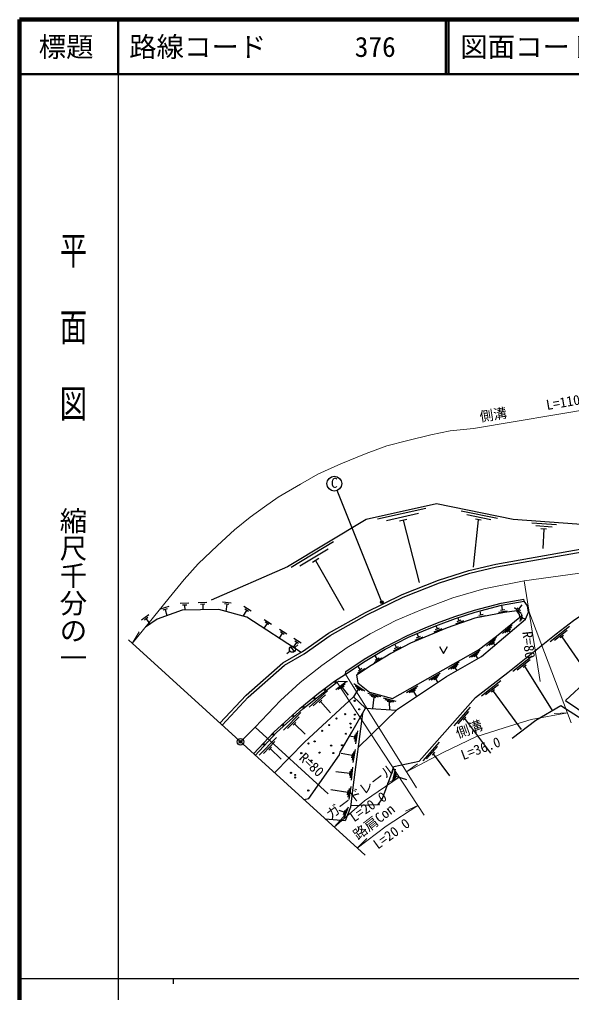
# Model space of a CAD drawing. Units: millimetres at full size, sheet at 1:1000; details may follow other scales. Extents: x 40000 to 680000, y 20000 to 380000.
# Drawn here: x 40000 to 140679, y 202409 to 380000 of the extents above; entities that cross this region are included whole.
import ezdxf
from ezdxf.enums import TextEntityAlignment as Align

# ---------------------------------------------------------------- set-up
doc = ezdxf.new("R2010")
doc.units = ezdxf.units.MM
doc.header["$LTSCALE"] = 1000
doc.header["$PDMODE"] = 32
doc.header["$PDSIZE"] = 500
doc.linetypes.add('CHAIN', pattern=[18.5, 12, -1.5, 3.5, -1.5])
for name, color, linetype, lineweight in [('M-BGD', 7, 'Continuous', 25), ('M-BGD-EXST', 7, 'Continuous', 25), ('M-BMK', 2, 'CHAIN', 13), ('M-BMK-OTRS', 5, 'Continuous', 25), ('M-BMK-SRVR', 3, 'Continuous', 25), ('M-STR-HTXT', 7, 'Continuous', 13), ('M-TTL', 2, 'Continuous', 140), ('M-TTL-BAND', 7, 'Continuous', 25), ('M-TTL-LINE', 7, 'Continuous', 50)]:
    doc.layers.add(name, color=color, linetype=linetype, lineweight=lineweight)
doc.layers.add('M-OTRS', color=6, linetype='Continuous')
doc.layers.add('M-TTL-TXT', color=7, linetype='Continuous')
doc.styles.add('@ＭＳ ゴシック', font='')
doc.styles.add('ＭＳ ゴシック', font='')
doc.styles.get('@ＭＳ ゴシック').set_extended_font_data('@MS Gothic')
doc.styles.get('ＭＳ ゴシック').set_extended_font_data('MS Gothic')

msp = doc.modelspace()

# ---------------------------------------------------------------- hatches: boundary and pattern name
at = {"layer": 'M-BGD-EXST'}
msp.add_hatch(color=256, dxfattribs=at).paths.add_polyline_path([(106291, 273752, -1), (105852, 273513, -1)])

# ---------------------------------------------------------------- linework, layer by layer
at = {"layer": 'M-BGD'}
for p, q in [((114096, 290749), (105315, 288776)), ((112764, 289835), (106910, 288520)), ((127156, 288894), (120545, 290259)), ((125963, 288681), (121556, 289591)), ((110652, 288745), (109286, 288438)), ((109969, 288592), (112869, 277256)), ((123668, 288695), (122770, 280063)), ((124182, 288589), (123154, 288801)), ((137919, 287739), (133430, 288063)), ((137138, 287344), (134146, 287560)), ((136133, 286965), (135086, 287041)), ((135610, 287003), (135425, 283433)), ((97241, 284635), (89539, 279978)), ((96268, 283346), (91133, 280241)), ((94610, 281642), (93412, 280918)), ((94011, 281280), (99130, 272171)), ((74194, 273582), (72595, 273518)), ((78634, 273489), (77044, 273670)), ((132065, 273842), (131998, 274207)), ((67211, 272835), (65680, 272369)), ((66922, 272434), (66157, 272201)), ((66540, 272317), (66883, 271191)), ((70885, 273450), (69286, 273386)), ((70505, 273135), (69705, 273103)), ((70105, 273119), (70142, 272194)), ((73814, 273267), (73015, 273235)), ((73414, 273251), (73454, 272259)), ((78210, 273236), (77415, 273326)), ((77813, 273281), (77662, 271954)), ((81414, 272163), (80738, 271109)), ((82243, 271988), (80896, 272851)), ((81751, 271947), (81077, 272379)), ((124162, 271367), (124013, 272072)), ((127359, 271837), (128944, 272054)), ((127707, 272187), (128500, 272295)), ((128103, 272241), (127987, 273094)), ((130257, 272652), (131522, 271672)), ((130750, 272649), (131383, 272159)), ((131067, 272404), (131679, 273194)), ((63568, 271327), (62280, 270378)), ((63430, 270853), (62786, 270378)), ((63108, 270616), (63803, 269672)), ((85979, 269592), (84632, 270456)), ((85487, 269552), (84814, 269983)), ((119552, 269699), (121043, 270279)), ((119809, 270121), (120555, 270411)), ((120182, 270266), (119959, 270840)), ((123450, 270909), (125015, 271242)), ((123771, 271284), (124554, 271450)), ((131570, 271518), (131259, 270112)), ((131635, 271258), (131428, 270321)), ((131700, 270998), (131597, 270529)), ((131649, 270764), (132234, 270634)), ((85150, 269768), (84588, 268890)), ((88741, 267822), (87394, 268685)), ((88249, 267781), (87575, 268213)), ((115623, 268229), (117106, 268829)), ((115874, 268654), (116616, 268954)), ((116245, 268804), (116018, 269364)), ((129882, 269523), (128091, 267926)), ((129717, 269108), (128522, 268043)), ((129551, 268692), (128954, 268160)), ((129253, 268426), (129492, 268158)), ((140323, 269196), (136768, 266437)), ((139914, 268499), (137544, 266660)), ((87912, 267997), (87338, 267102)), ((91353, 266147), (90006, 267011)), ((90861, 266107), (90188, 266538)), ((112160, 266724), (113641, 267329)), ((112410, 267150), (113150, 267453)), ((112780, 267301), (112521, 267935)), ((126993, 267240), (125198, 265646)), ((126826, 266825), (125630, 265762)), ((126660, 266409), (126062, 265878)), ((139190, 267557), (138637, 267128)), ((138913, 267343), (144073, 259870)), ((89348, 264706), (88770, 264228)), ((89421, 265481), (90122, 264633)), ((90525, 266322), (89940, 265411)), ((90195, 265407), (90773, 265885)), ((108209, 264753), (109609, 265527)), ((108407, 265205), (109107, 265592)), ((108757, 265398), (108443, 265967)), ((124006, 264860), (121989, 263559)), ((126361, 266144), (126683, 265782)), ((104715, 262635), (106078, 263473)), ((105233, 263305), (104830, 263960)), ((104892, 263096), (105574, 263515)), ((123778, 264475), (122433, 263608)), ((123550, 264090), (122878, 263657)), ((123214, 263873), (123563, 263333)), ((133510, 263820), (129989, 261017)), ((133110, 263118), (130763, 261250)), ((101640, 260673), (102972, 261560)), ((102133, 261362), (101705, 262005)), ((101800, 261140), (102466, 261583)), ((120216, 262680), (118196, 261383)), ((119987, 262296), (118641, 261431)), ((119759, 261911), (119086, 261479)), ((119422, 261695), (119769, 261155)), ((132397, 262167), (131849, 261731)), ((132123, 261949), (137167, 253883)), ((97586, 259320), (97829, 258981)), ((99458, 260497), (99538, 260998)), ((116695, 260646), (114647, 259395)), ((116458, 260267), (115093, 259433)), ((116221, 259888), (115539, 259471)), ((115880, 259679), (116288, 259012)), ((127789, 259292), (124240, 256525)), ((99574, 259136), (97684, 257656)), ((99382, 258732), (98122, 257745)), ((99190, 258328), (98560, 257835)), ((98875, 258081), (99961, 256694)), ((101769, 257766), (100887, 256361)), ((102988, 257425), (101000, 258770)), ((102544, 257483), (101219, 258380)), ((102101, 257542), (101438, 257990)), ((112662, 258312), (110594, 257094)), ((112419, 257936), (111040, 257125)), ((112176, 257561), (111487, 257155)), ((127382, 258594), (125016, 256750)), ((126659, 257650), (126107, 257220)), ((96197, 257449), (92821, 254474)), ((95833, 256728), (93582, 254745)), ((95168, 255743), (94643, 255280)), ((105876, 256380), (103559, 257004)), ((105438, 256291), (103893, 256707)), ((105000, 256202), (104227, 256410)), ((104614, 256306), (104354, 254236)), ((108683, 255496), (106362, 256104)), ((108245, 255404), (106698, 255810)), ((111831, 257358), (112385, 256417)), ((126383, 257435), (131488, 250432)), ((94906, 255511), (96719, 253453)), ((103091, 254323), (108741, 253933)), ((107808, 255312), (107034, 255515)), ((107421, 255413), (107482, 254020)), ((122192, 254482), (119208, 251114)), ((91308, 253492), (88161, 250276)), ((90998, 252746), (88900, 250602)), ((121919, 253722), (119930, 251476)), ((121381, 252662), (120917, 252138)), ((121149, 252400), (125895, 246123)), ((90408, 251715), (89919, 251214)), ((90164, 251464), (92085, 249585)), ((86872, 248953), (83737, 245725)), ((101147, 249021), (100158, 249173)), ((101086, 248626), (101208, 249417)), ((101223, 248200), (101466, 249781)), ((101359, 247774), (101725, 250146)), ((86564, 248206), (84474, 246054)), ((85978, 247172), (85491, 246670)), ((85735, 246921), (87702, 245010)), ((116516, 248075), (113532, 244706)), ((116243, 247314), (114254, 245069)), ((100695, 245642), (98683, 246020)), ((100621, 245249), (100769, 246035)), ((100744, 244819), (101039, 246392)), ((100867, 244389), (101309, 246748)), ((115705, 246254), (115241, 245730)), ((115473, 245992), (118438, 241977)), ((100537, 241172), (100799, 243558)), ((100270, 242409), (97698, 242691)), ((100227, 242011), (100314, 242806)), ((100382, 241592), (100556, 243182)), ((108492, 243158), (107972, 240815)), ((108601, 242724), (108254, 241162)), ((108709, 242290), (108536, 241509)), ((108622, 241900), (110565, 241299)), ((100105, 237668), (100472, 240039)), ((99893, 238915), (96771, 239399)), ((99832, 238520), (99955, 239310)), ((99968, 238094), (100213, 239675)), ((99184, 234039), (100032, 236285)), ((99234, 235303), (98298, 235657)), ((99092, 234929), (99375, 235678)), ((99138, 234484), (99703, 235981))]:
    msp.add_line(p, q, dxfattribs=at)
for points in [[(76568, 251564), (81344, 256698), (88057, 262586), (91633, 264661), (96377, 267998), (103135, 271787), (109773, 275024), (116436, 277690), (121966, 279436), (126865, 280585), (142898, 283436), (166793, 287343), (180138, 289665), (183384, 292263), (192134, 296229), (210977, 299160), (230396, 302296), (257726, 307263)], [(76953, 251213), (81707, 256324), (88362, 262161), (91914, 264222), (96655, 267557), (103376, 271326), (109984, 274548), (116611, 277200), (122104, 278934), (126970, 280075), (142985, 282923), (166879, 286830), (180358, 289176), (183658, 291816), (192285, 295726), (211059, 298646), (230484, 301784), (257819, 306751)], [(163029, 287852), (148259, 287425), (130034, 288741), (116044, 291628), (103201, 288744), (88864, 280074), (74958, 274003)], [(97457, 259238), (99458, 260497), (103052, 262909), (106679, 265054), (110931, 267256), (114105, 268611), (116399, 269514), (119503, 270696), (123096, 271835), (127929, 273084), (132065, 273842)], [(99538, 260998), (102854, 263222), (106499, 265378), (110773, 267592), (113964, 268954), (116265, 269859), (119381, 271046), (122993, 272191), (127849, 273446), (131998, 274207)], [(101748, 247159), (108942, 254128), (117888, 260076), (124262, 263735), (132286, 270521), (132827, 271804), (132658, 273005), (132065, 273842)], [(91348, 264496), (81491, 270902), (76344, 272316), (69666, 272185), (65084, 270548), (62993, 269117)], [(100395, 236559), (105423, 236736), (106204, 237812), (107775, 242152), (108262, 243640), (112911, 244660), (123172, 256243), (129045, 260820), (137880, 267852), (141039, 270280), (145647, 273429)], [(155544, 267559), (147709, 263274), (139600, 255685), (150814, 248094), (152848, 246649), (158139, 241923), (159605, 244787), (162559, 251933), (163496, 256820), (164210, 260313), (164522, 263531), (166368, 269120), (165036, 269595), (160706, 268518)], [(116599, 265579), (117315, 264284), (118031, 265579)], [(82701, 245976), (86360, 249923), (91108, 254233), (94516, 257046), (97457, 259238)], [(83013, 245693), (86904, 249859), (91686, 254201), (95405, 257114), (97829, 258981)], [(97829, 258981), (98271, 259249), (99836, 259147)], [(86505, 242511), (91988, 248096), (100887, 256361), (103091, 254323)], [(91839, 237651), (92747, 237852), (98364, 245773), (98488, 246271), (100616, 249917), (103091, 254323)], [(129841, 248847), (134184, 252124), (138705, 254790), (151792, 246382), (156864, 241877), (157160, 240339)], [(102533, 253331), (100814, 239819), (100357, 236265), (99394, 233740), (95775, 234065)]]:
    msp.add_lwpolyline(points, dxfattribs=at)
msp.add_lwpolyline([(101723, 258954), (103834, 257242), (108023, 256054), (123703, 264965), (127014, 267469), (131264, 270889), (131191, 271378), (130695, 272044), (128470, 271785), (123073, 270722), (118008, 268961), (111323, 266181), (107726, 264269), (104166, 262117), (101457, 260342)], close=True, dxfattribs=at)
for centre, radius in [((89772, 265057), 550), ((95660, 257711), 150), ((97546, 259118), 150), ((93691, 256171), 150), ((101126, 255646), 100), ((91763, 254579), 150), ((101961, 254096), 100), ((89890, 252925), 150), ((97826, 252427), 100), ((99387, 253220), 100), ((101112, 252345), 100), ((101180, 253124), 100), ((88039, 251244), 150), ((96484, 251219), 100), ((100352, 251486), 100), ((100421, 250760), 100), ((86211, 249541), 150), ((95183, 250180), 100), ((99530, 249637), 100), ((84511, 247708), 150), ((92724, 247863), 100), ((93831, 248245), 100), ((96838, 247467), 100), ((98820, 247535), 100), ((91398, 246087), 100), ((94728, 246188), 100), ((97248, 246114), 100), ((93257, 244735), 100), ((89512, 242503), 100), ((90263, 241657), 100), ((90290, 242121), 100), ((92678, 239276), 100)]:
    msp.add_circle(centre, radius, dxfattribs=at)
at = {"layer": 'M-BGD-EXST'}
msp.add_line((106071, 273632), (97932, 294037), dxfattribs=at)
for centre, radius in [((97410, 295282), 1350), ((106071, 273632), 250)]:
    msp.add_circle(centre, radius, dxfattribs=at)
at = {"layer": 'M-BMK'}
msp.add_lwpolyline([(312547, 314097), (301791, 311707), (297496, 310657), (269258, 303244), (244413, 296518), (239677, 295303), (228014, 292798), (214789, 290623), (202913, 288498), (181120, 285131), (170625, 283609), (141756, 278878), (132039, 277537), (124701, 276114), (119035, 274450), (113270, 272250), (108621, 270286), (103964, 267874), (99753, 265375), (95124, 262114), (91212, 258988), (87593, 255711), (82960, 250846), (80305, 248160)], dxfattribs=at)
at = {"layer": 'M-BMK-OTRS'}
msp.add_line((103018, 227467), (59900, 266749), dxfattribs=at)
at = {"layer": 'M-BMK-SRVR'}
msp.add_circle((80305, 248160), 600, dxfattribs=at)
at = {"layer": 'M-OTRS'}
msp.add_point((80305, 248160), dxfattribs=at)
at = {"layer": 'M-STR-HTXT'}
for p, q in [((132039, 277537), (134968, 259155)), ((140636, 251605), (132918, 272020)), ((60573, 266136), (61840, 268239)), ((112424, 239771), (99458, 260497)), ((113805, 234768), (97958, 258963)), ((139941, 253443), (137489, 253332)), ((82960, 250846), (96268, 238697)), ((110585, 242711), (112578, 244144)), ((109260, 241706), (107058, 240622)), ((112631, 236559), (110410, 235513)), ((97414, 232572), (99019, 234430)), ((101600, 228759), (103324, 230507))]:
    msp.add_line(p, q, dxfattribs=at)
for points in [[(176193, 314268), (145246, 309116), (122813, 305369), (118520, 304901), (115044, 304205), (110797, 303171), (107005, 302155), (103206, 300781), (98635, 298925), (94421, 296986), (91221, 295210), (87199, 292800), (84697, 291075), (82065, 289187), (79206, 286877), (76137, 284003), (72600, 280644), (70064, 277785), (67303, 274427), (60573, 266136)], [(110585, 242711), (117299, 246240), (123253, 249058), (129541, 251105), (133345, 252210), (139941, 253443)], [(97414, 232572), (102944, 237412), (109260, 241706)], [(101600, 228759), (106867, 232784), (112631, 236559)]]:
    msp.add_lwpolyline(points, dxfattribs=at)
at = {"layer": 'M-TTL'}
for p, q in [((40000, 380000), (40000, 20000)), ((680000, 380000), (40000, 380000))]:
    msp.add_line(p, q, dxfattribs=at)
at = {"layer": 'M-TTL-BAND'}
for p, q in [((58000, 370000), (58000, 20000)), ((40000, 205000), (579000, 205000)), ((68000, 205000), (68000, 204000))]:
    msp.add_line(p, q, dxfattribs=at)
at = {"layer": 'M-TTL-LINE'}
for p, q in [((58000, 380000), (58000, 370000)), ((117750, 380000), (117750, 370000)), ((118250, 380000), (118250, 370000)), ((40000, 370000), (680000, 370000))]:
    msp.add_line(p, q, dxfattribs=at)

# ---------------------------------------------------------------- texts
at = {"layer": 'M-BGD-EXST', "style": 'ＭＳ ゴシック'}
msp.add_text('C', height=1833, rotation=358.508, dxfattribs=at).set_placement((96755, 293990), align=Align.BOTTOM_LEFT)
at = {"layer": 'M-STR-HTXT', "style": 'ＭＳ ゴシック'}
for s, rotation, p in [('L=110.0', 9.6, (136302, 308170)), ('側溝', 9.036, (124158, 306029)), ('R=80', 276.34, (131158, 268163)), ('側溝', 19.82, (120154, 248263)), ('L=36.0', 20.335, (121102, 244290)), ('R=80', 316.728, (90471, 244636)), ('ガードレール', 36.84, (97093, 233473)), ('L=20.0', 34.465, (101328, 232994)), ('路肩Con', 37.61, (102055, 229751)), ('L=20.0', 35.922, (105676, 228028))]:
    msp.add_text(s, height=1833, rotation=rotation, dxfattribs=at).set_placement(p, align=Align.BOTTOM_LEFT)
at = {"layer": 'M-TTL-BAND', "style": '@ＭＳ ゴシック', "width": 1.4}
msp.add_text('平  面  図', height=3666, rotation=270, dxfattribs=at).set_placement((49777, 306475), align=Align.MIDDLE_RIGHT)
at = {"layer": 'M-TTL-BAND', "style": '@ＭＳ ゴシック'}
msp.add_text('縮尺千分の一', height=3666, rotation=270, dxfattribs=at).set_placement((49777, 261030), align=Align.MIDDLE_RIGHT)
at = {"layer": 'M-TTL-TXT', "style": 'ＭＳ ゴシック'}
msp.add_text('標題', height=3666, dxfattribs=at).set_placement((48500, 375000), align=Align.MIDDLE_CENTER)
for s, p in [('路線コード', (60000, 375000)), ('376', (101142, 375000)), ('図面コード', (120380, 375000))]:
    msp.add_text(s, height=3666, dxfattribs=at).set_placement(p, align=Align.MIDDLE_LEFT)

doc.saveas('drawing.dxf')
